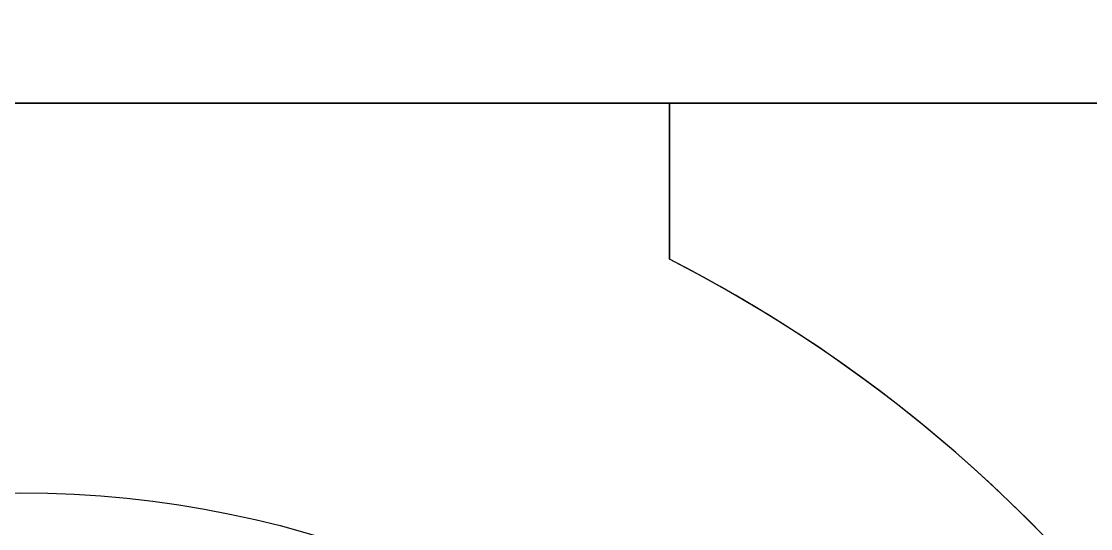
# Model space of a CAD drawing. Header units: millimetres. Extents: x -107 to 32, y -62 to 1.
# Drawn here: x -94.68 to -90.555, y -45.899 to -43.944 of the extents above; entities that cross this region are included whole.
import ezdxf

# ---------------------------------------------------------------- set-up
doc = ezdxf.new("R2010")
doc.units = ezdxf.units.MM
doc.layers.add('Pad', color=7, linetype='CONTINUOUS')
doc.layers.add('Part__Feature014', color=7, linetype='CONTINUOUS')

msp = doc.modelspace()

# ---------------------------------------------------------------- linework, layer by layer
at = {"layer": 'Pad'}
msp.add_circle((-94.6821, -49.7617), 4, dxfattribs=at)
msp.add_circle((-94.6821, -49.7617), 4, dxfattribs=at)
msp.add_circle((-94.6821, -49.7617), 4, dxfattribs=at)
msp.add_circle((-94.6821, -49.7617), 4, dxfattribs=at)
at = {"layer": 'Part__Feature014'}
for p, q in [((-101.154, -44.26, -4.75), (-88.2058, -44.26, -4.75)), ((-101.154, -44.26, -4.75), (-88.2058, -44.26, -4.75)), ((-92.18, -44.26, -2.5), (-97.18, -44.26, -2.5)), ((-92.18, -44.26, -2.5), (-97.18, -44.26, -2.5)), ((-92.18, -44.26, -3.75), (-92.18, -44.861, -3.75)), ((-92.18, -44.26, -3.75), (-92.18, -44.26, -2.5)), ((-92.18, -44.861, -2.5), (-92.18, -44.26, -2.5)), ((-92.18, -44.861, -2.5), (-92.18, -44.26, -2.5)), ((-88.2058, -44.26, -3.75), (-92.18, -44.26, -3.75)), ((-92.18, -44.26, -3.75), (-92.18, -44.861, -3.75)), ((-92.18, -44.26, -3.75), (-92.18, -44.26, -2.5)), ((-88.2058, -44.26, -3.75), (-92.18, -44.26, -3.75)), ((-92.18, -44.861, -3.75), (-92.18, -44.861, -2.5)), ((-92.18, -44.861, -3.75), (-92.18, -44.861, -2.5))]:
    msp.add_line(p, q, dxfattribs=at)
for radius in [8.2, 8.2, 7.7, 7.7]:
    msp.add_circle((-94.68, -49.76), radius, dxfattribs=at)
for centre, radius, start, end in [((-94.68, -49.76, -6), 8.2, 129.357, 50.6433), ((-94.68, -49.76, -6), 8.2, 129.357, 50.6433), ((-94.68, -49.76, -3.75), 5.5, 14.2087, 62.9643), ((-94.68, -49.76, -2.5), 5.5, -62.9643, 62.9643), ((-94.68, -49.76, -2.5), 5.5, -62.9643, 62.9643), ((-94.68, -49.76, -3.75), 5.5, 14.2087, 62.9643)]:
    msp.add_arc(centre, radius, start, end, dxfattribs=at)

doc.saveas('drawing.dxf')
